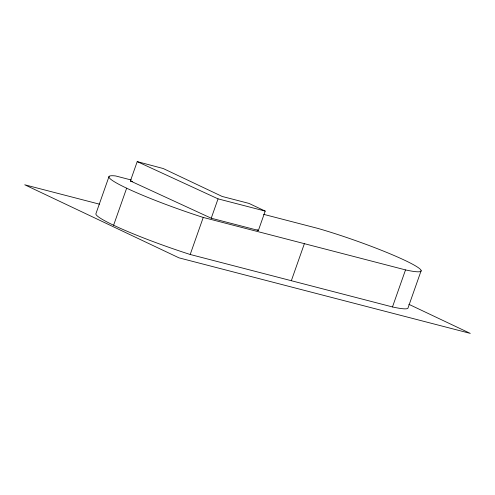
<?xml version="1.0" encoding="UTF-8"?>
<svg xmlns="http://www.w3.org/2000/svg" width="495" height="495" viewBox="0 0 495 495"><rect width="100%" height="100%" fill="white"/><g stroke="black" fill="none" stroke-linecap="round" stroke-linejoin="round"><path stroke-width="0.74" d="M109.018 176.523L95.974 213.568A79.534 7.487 19.4 0 0 190.198 254.486L392.479 306.95A73.105 6.88 19.4 0 0 408.097 307.717L421.146 270.678M113.609 225.237L126.652 188.193A79.534 7.487 19.4 0 1 115.657 175.96L131.268 180.007M130.402 180.966L137.22 161.611L163.232 168.535L222.175 196.453L248.997 203.414L265.202 211.087L258.39 230.441L211.235 218.215L130.402 180.966L132.629 181.56M190.198 254.486L203.241 217.441L405.523 269.905L392.479 306.95M211.235 218.215L218.047 198.86L137.22 161.611M291.338 280.714L304.382 243.676M218.047 198.86L265.202 211.087M263.631 214.335L317.945 228.424A73.105 6.88 19.4 0 1 404.848 260.345A73.105 6.88 19.4 0 1 405.523 269.905M99.439 204.163L24.75 184.79L178.973 257.846L470.25 333.389L408.839 304.301M257.035 229.804L258.39 230.441M203.241 217.441A79.534 7.487 19.4 0 1 126.652 188.193"/></g></svg>
